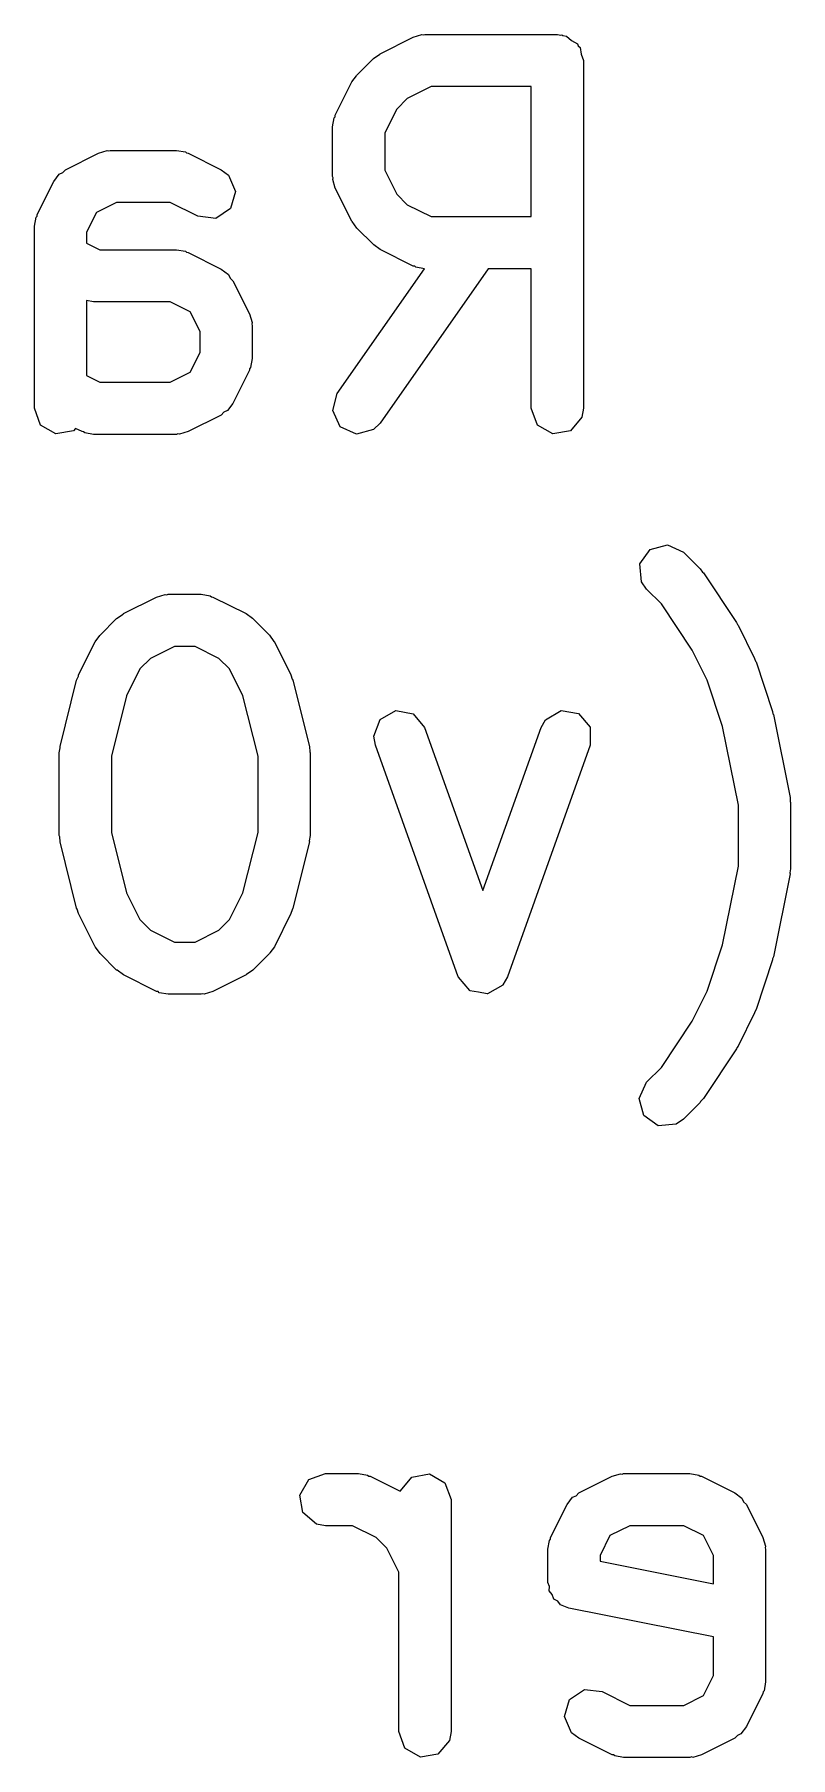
# Model space of a CAD drawing. Extents: x 83.8 to 115, y -109.1 to -88.6.
# Drawn here: x 97.33 to 99.504, y -93.527 to -88.572 of the extents above; entities that cross this region are included whole.
import ezdxf

# ---------------------------------------------------------------- set-up
doc = ezdxf.new("R2010")
doc.units = 0
doc.layers.add('BLACK', color=7, linetype='CONTINUOUS')

msp = doc.modelspace()

# ---------------------------------------------------------------- linework, layer by layer
at = {"layer": 'BLACK', "linetype": 'CONTINUOUS'}
for p, q in [((98.3236, -88.6279), (98.4188, -88.5803)), ((98.4188, -88.5803), (98.4438, -88.5729)), ((98.4438, -88.5729), (98.4482, -88.5739)), ((98.4482, -88.5739), (98.4524, -88.5724)), ((98.4524, -88.5724), (98.8333, -88.5724)), ((98.8333, -88.5724), (98.8431, -88.5741)), ((98.8431, -88.5741), (98.8464, -88.5735)), ((98.8464, -88.5735), (98.8492, -88.5752)), ((98.8492, -88.5752), (98.859, -88.5769)), ((98.859, -88.5769), (98.8739, -88.5894)), ((98.8739, -88.5894), (98.8908, -88.5992)), ((98.2565, -88.6896), (98.3041, -88.642)), ((98.3041, -88.642), (98.3225, -88.6291)), ((98.3225, -88.6291), (98.3236, -88.6279)), ((98.8908, -88.5992), (98.8931, -88.6055)), ((98.8931, -88.6055), (98.8983, -88.6099)), ((98.8983, -88.6099), (98.9017, -88.6291)), ((98.9017, -88.6291), (98.9083, -88.6474)), ((98.2424, -88.7091), (98.2558, -88.6911)), ((98.2558, -88.6911), (98.2565, -88.6896)), ((98.9083, -88.6474), (98.9083, -89.6474)), ((98.1948, -88.8043), (98.2424, -88.7091)), ((98.4701, -88.7224), (98.4016, -88.7566)), ((98.7583, -88.7224), (98.4701, -88.7224)), ((98.7583, -89.0962), (98.7583, -88.7224)), ((98.3712, -88.787), (98.3369, -88.8556)), ((98.4016, -88.7566), (98.3712, -88.787)), ((98.1869, -88.8379), (98.1914, -88.8122)), ((98.1869, -88.9807), (98.1869, -88.8379)), ((98.1914, -88.8122), (98.1943, -88.8088)), ((98.1943, -88.8088), (98.1948, -88.8043)), ((98.3369, -88.8556), (98.3369, -88.963)), ((97.4188, -88.9613), (97.5141, -88.9136)), ((97.5141, -88.9136), (97.539, -88.9062)), ((97.539, -88.9062), (97.5434, -88.9072)), ((97.5434, -88.9072), (97.5476, -88.9057)), ((97.5476, -88.9057), (97.7381, -88.9057)), ((97.7381, -88.9057), (97.7637, -88.9102)), ((97.7637, -88.9102), (97.7672, -88.9131)), ((97.7672, -88.9131), (97.7716, -88.9136)), ((97.7716, -88.9136), (97.8669, -88.9613)), ((97.3853, -88.9948), (97.4008, -88.9739)), ((97.4008, -88.9739), (97.4111, -88.9694)), ((97.4111, -88.9694), (97.4188, -88.9613)), ((97.8669, -88.9613), (97.8878, -88.9768)), ((97.8878, -88.9768), (97.9082, -89.0238)), ((98.1884, -88.9849), (98.1869, -88.9807)), ((98.1874, -88.9893), (98.1884, -88.9849)), ((98.1948, -89.0143), (98.1874, -88.9893)), ((98.3369, -88.963), (98.3712, -89.0315)), ((97.3377, -89.09), (97.3853, -88.9948)), ((97.9082, -89.0238), (97.8936, -89.073)), ((98.2424, -89.1095), (98.1948, -89.0143)), ((98.3712, -89.0315), (98.4016, -89.0619)), ((97.3372, -89.0945), (97.3377, -89.09)), ((97.5083, -89.0842), (97.4798, -89.1413)), ((97.5653, -89.0557), (97.5083, -89.0842)), ((97.7204, -89.0557), (97.5653, -89.0557)), ((97.7998, -89.0954), (97.7204, -89.0557)), ((97.8936, -89.073), (97.8508, -89.1013)), ((98.4016, -89.0619), (98.4701, -89.0962)), ((97.3298, -89.1236), (97.3343, -89.0979)), ((97.3298, -89.6474), (97.3298, -89.1236)), ((97.3343, -89.0979), (97.3372, -89.0945)), ((97.8508, -89.1013), (97.7998, -89.0954)), ((98.2436, -89.1106), (98.2424, -89.1095)), ((98.2565, -89.129), (98.2436, -89.1106)), ((98.3041, -89.1766), (98.2565, -89.129)), ((98.4701, -89.0962), (98.7583, -89.0962)), ((97.4798, -89.1413), (97.4798, -89.1725)), ((97.4798, -89.1725), (97.5177, -89.1914)), ((98.3056, -89.1773), (98.3041, -89.1766)), ((98.3236, -89.1907), (98.3056, -89.1773)), ((97.5177, -89.1914), (97.7381, -89.1914)), ((97.7381, -89.1914), (97.7637, -89.196)), ((97.7637, -89.196), (97.7672, -89.1988)), ((97.7672, -89.1988), (97.7716, -89.1993)), ((97.7716, -89.1993), (97.8669, -89.247)), ((98.4188, -89.2383), (98.3236, -89.1907)), ((98.4233, -89.2388), (98.4188, -89.2383)), ((98.4267, -89.2417), (98.4233, -89.2388)), ((97.8669, -89.247), (97.8878, -89.2625)), ((97.8878, -89.2625), (97.8923, -89.2728)), ((97.8923, -89.2728), (97.9004, -89.2805)), ((97.9004, -89.2805), (97.948, -89.3757)), ((98.2005, -89.6044), (98.4513, -89.246)), ((98.6343, -89.2462), (98.3233, -89.6904)), ((98.4513, -89.246), (98.4267, -89.2417)), ((98.7583, -89.2462), (98.6343, -89.2462)), ((98.7583, -89.6474), (98.7583, -89.2462)), ((97.5, -89.3414), (97.4798, -89.3379)), ((97.4798, -89.3379), (97.4798, -89.5534)), ((97.7204, -89.3414), (97.5, -89.3414)), ((97.7774, -89.3699), (97.7204, -89.3414)), ((97.806, -89.427), (97.7774, -89.3699)), ((97.948, -89.3757), (97.9555, -89.4007)), ((97.806, -89.4868), (97.806, -89.427)), ((97.9555, -89.4007), (97.9544, -89.4051)), ((97.9544, -89.4051), (97.956, -89.4093)), ((97.956, -89.4093), (97.956, -89.5045)), ((97.7774, -89.5439), (97.806, -89.4868)), ((97.9485, -89.5336), (97.948, -89.5381)), ((97.9514, -89.5302), (97.9485, -89.5336)), ((97.956, -89.5045), (97.9514, -89.5302)), ((97.4798, -89.5534), (97.5177, -89.5724)), ((97.5177, -89.5724), (97.7204, -89.5724)), ((97.7204, -89.5724), (97.7774, -89.5439)), ((97.948, -89.5381), (97.9004, -89.6333)), ((97.9004, -89.6333), (97.8849, -89.6542)), ((98.1872, -89.6539), (98.2005, -89.6044)), ((97.3473, -89.6956), (97.3298, -89.6474)), ((97.8669, -89.6668), (97.7716, -89.7145)), ((97.8746, -89.6587), (97.8669, -89.6668)), ((97.8849, -89.6542), (97.8746, -89.6587)), ((98.2089, -89.7004), (98.1872, -89.6539)), ((98.7759, -89.6956), (98.7583, -89.6474)), ((98.9038, -89.673), (98.8708, -89.7123)), ((98.9083, -89.6474), (98.9038, -89.673)), ((97.3917, -89.7212), (97.3473, -89.6956)), ((97.4423, -89.7123), (97.3917, -89.7212)), ((97.4482, -89.7053), (97.4423, -89.7123)), ((97.4665, -89.7145), (97.4482, -89.7053)), ((97.4709, -89.715), (97.4665, -89.7145)), ((97.4743, -89.7179), (97.4709, -89.715)), ((97.5, -89.7224), (97.4743, -89.7179)), ((97.7381, -89.7224), (97.5, -89.7224)), ((97.7423, -89.7208), (97.7381, -89.7224)), ((97.7467, -89.7219), (97.7423, -89.7208)), ((97.7716, -89.7145), (97.7467, -89.7219)), ((98.2554, -89.7221), (98.2089, -89.7004)), ((98.3049, -89.7088), (98.2554, -89.7221)), ((98.3233, -89.6904), (98.3049, -89.7088)), ((98.8203, -89.7212), (98.7759, -89.6956)), ((98.8708, -89.7123), (98.8203, -89.7212)), ((99.0704, -90.0951), (99.0998, -90.0531)), ((99.0998, -90.0531), (99.1494, -90.0398)), ((99.1494, -90.0398), (99.1959, -90.0615)), ((99.1959, -90.0615), (99.2435, -90.1091)), ((99.0749, -90.1462), (99.0704, -90.0951)), ((99.2435, -90.1091), (99.2501, -90.1185)), ((99.2501, -90.1185), (99.2529, -90.1205)), ((99.2529, -90.1205), (99.3481, -90.2634)), ((99.0898, -90.1676), (99.0749, -90.1462)), ((99.1322, -90.2099), (99.0898, -90.1676)), ((97.5855, -90.2379), (97.6807, -90.1903)), ((97.6807, -90.1903), (97.7057, -90.1829)), ((97.7057, -90.1829), (97.7101, -90.1839)), ((97.7101, -90.1839), (97.7143, -90.1824)), ((97.7143, -90.1824), (97.8095, -90.1824)), ((97.8095, -90.1824), (97.8352, -90.1869)), ((97.8352, -90.1869), (97.8386, -90.1898)), ((97.8386, -90.1898), (97.8431, -90.1903)), ((97.8431, -90.1903), (97.9383, -90.2379)), ((99.2207, -90.3427), (99.1322, -90.2099)), ((97.5184, -90.2996), (97.566, -90.252)), ((97.566, -90.252), (97.5844, -90.2391)), ((97.5844, -90.2391), (97.5855, -90.2379)), ((97.9383, -90.2379), (97.9563, -90.2513)), ((97.9563, -90.2513), (97.9578, -90.252)), ((97.9578, -90.252), (98.0054, -90.2996)), ((99.3481, -90.2634), (99.3508, -90.2696)), ((99.3508, -90.2696), (99.3528, -90.2715)), ((99.3528, -90.2715), (99.4004, -90.3667)), ((97.4567, -90.4143), (97.5043, -90.3191)), ((97.5043, -90.3191), (97.5177, -90.3011)), ((97.5177, -90.3011), (97.5184, -90.2996)), ((98.0054, -90.2996), (98.0183, -90.3179)), ((98.0183, -90.3179), (98.0195, -90.3191)), ((98.0195, -90.3191), (98.0671, -90.4143)), ((97.6635, -90.3666), (97.6331, -90.397)), ((97.732, -90.3324), (97.6635, -90.3666)), ((97.7918, -90.3324), (97.732, -90.3324)), ((97.8603, -90.3666), (97.7918, -90.3324)), ((97.8907, -90.397), (97.8603, -90.3666)), ((99.2639, -90.429), (99.2207, -90.3427)), ((99.4004, -90.3667), (99.4026, -90.3742)), ((99.4026, -90.3742), (99.4045, -90.3765)), ((99.4045, -90.3765), (99.4521, -90.5194)), ((97.451, -90.4297), (97.4563, -90.4178)), ((97.4563, -90.4178), (97.4567, -90.4143)), ((97.6331, -90.397), (97.5946, -90.474)), ((97.9292, -90.474), (97.8907, -90.397)), ((98.0671, -90.4143), (98.0708, -90.4267)), ((98.0708, -90.4267), (98.0728, -90.4297)), ((97.4034, -90.6201), (97.451, -90.4297)), ((97.5946, -90.474), (97.5512, -90.6476)), ((97.9726, -90.6476), (97.9292, -90.474)), ((98.0728, -90.4297), (98.1204, -90.6201)), ((99.3083, -90.5624), (99.2639, -90.429)), ((98.3238, -90.5422), (98.3684, -90.5168)), ((98.3684, -90.5168), (98.4188, -90.526)), ((98.4188, -90.526), (98.4516, -90.5655)), ((98.7994, -90.5429), (98.8437, -90.5169)), ((98.8437, -90.5169), (98.8942, -90.5255)), ((98.8942, -90.5255), (98.9275, -90.5646)), ((99.4521, -90.5194), (99.4531, -90.5261)), ((99.4531, -90.5261), (99.4545, -90.5284)), ((98.306, -90.5903), (98.3238, -90.5422)), ((98.4516, -90.5655), (98.619, -91.0344)), ((98.619, -91.0344), (98.7865, -90.5655)), ((98.7865, -90.5655), (98.7994, -90.5429)), ((98.9275, -90.5646), (98.9278, -90.6159)), ((99.3536, -90.7886), (99.3083, -90.5624)), ((99.4545, -90.5284), (99.5021, -90.7665)), ((97.4012, -90.6383), (97.4038, -90.6236)), ((97.4038, -90.6236), (97.4034, -90.6201)), ((98.1204, -90.6201), (98.1214, -90.6351)), ((98.3103, -90.6159), (98.306, -90.5903)), ((98.5484, -91.2826), (98.3103, -90.6159)), ((98.9278, -90.6159), (98.6897, -91.2826)), ((97.4012, -90.8764), (97.4012, -90.6383)), ((97.5512, -90.6476), (97.5512, -90.8672)), ((97.9726, -90.8672), (97.9726, -90.6476)), ((98.1214, -90.6351), (98.1226, -90.6383)), ((98.1226, -90.6383), (98.1226, -90.8764)), ((99.5021, -90.7665), (99.5024, -90.7779)), ((99.3536, -90.9642), (99.3536, -90.7886)), ((99.5024, -90.7779), (99.5036, -90.7812)), ((99.5036, -90.7812), (99.5036, -90.9717)), ((97.5512, -90.8672), (97.5946, -91.0407)), ((97.9292, -91.0407), (97.9726, -90.8672)), ((97.4024, -90.8797), (97.4012, -90.8764)), ((97.4034, -90.8946), (97.4024, -90.8797)), ((97.451, -91.0851), (97.4034, -90.8946)), ((98.1204, -90.8946), (98.0728, -91.0851)), ((98.1226, -90.8764), (98.12, -90.8912)), ((98.12, -90.8912), (98.1204, -90.8946)), ((99.3083, -91.1905), (99.3536, -90.9642)), ((99.5036, -90.9717), (99.5016, -90.9829)), ((99.5021, -90.9864), (99.4545, -91.2245)), ((99.5016, -90.9829), (99.5021, -90.9864)), ((97.5946, -91.0407), (97.6331, -91.1177)), ((97.8907, -91.1177), (97.9292, -91.0407)), ((97.453, -91.088), (97.451, -91.0851)), ((97.4567, -91.1004), (97.453, -91.088)), ((97.5043, -91.1957), (97.4567, -91.1004)), ((97.6331, -91.1177), (97.6635, -91.1481)), ((97.8603, -91.1481), (97.8907, -91.1177)), ((98.0671, -91.1004), (98.0195, -91.1957)), ((98.0675, -91.0969), (98.0671, -91.1004)), ((98.0728, -91.0851), (98.0675, -91.0969)), ((97.6635, -91.1481), (97.732, -91.1824)), ((97.7918, -91.1824), (97.8603, -91.1481)), ((97.5055, -91.1968), (97.5043, -91.1957)), ((97.5184, -91.2152), (97.5055, -91.1968)), ((97.566, -91.2628), (97.5184, -91.2152)), ((97.732, -91.1824), (97.7918, -91.1824)), ((98.0054, -91.2152), (97.9578, -91.2628)), ((98.0061, -91.2137), (98.0054, -91.2152)), ((98.0195, -91.1957), (98.0061, -91.2137)), ((99.2639, -91.3238), (99.3083, -91.1905)), ((97.5675, -91.2635), (97.566, -91.2628)), ((97.5855, -91.2768), (97.5675, -91.2635)), ((97.9578, -91.2628), (97.9394, -91.2757)), ((99.4521, -91.2335), (99.4045, -91.3763)), ((99.4545, -91.2245), (99.452, -91.2308)), ((99.452, -91.2308), (99.4521, -91.2335)), ((97.6807, -91.3245), (97.5855, -91.2768)), ((97.9383, -91.2768), (97.8431, -91.3245)), ((97.9394, -91.2757), (97.9383, -91.2768)), ((98.5487, -91.283), (98.5484, -91.2826)), ((98.5487, -91.2835), (98.5487, -91.283)), ((98.5651, -91.3027), (98.5487, -91.2835)), ((98.5812, -91.3221), (98.5651, -91.3027)), ((98.6543, -91.3184), (98.6325, -91.3312)), ((98.6762, -91.3059), (98.6543, -91.3184)), ((98.6764, -91.3055), (98.6762, -91.3059)), ((98.6768, -91.3052), (98.6764, -91.3055)), ((98.6897, -91.2826), (98.6768, -91.3052)), ((97.6852, -91.325), (97.6807, -91.3245)), ((97.6886, -91.3279), (97.6852, -91.325)), ((97.7143, -91.3324), (97.6886, -91.3279)), ((97.8095, -91.3324), (97.7143, -91.3324)), ((97.8137, -91.3308), (97.8095, -91.3324)), ((97.8181, -91.3319), (97.8137, -91.3308)), ((97.8431, -91.3245), (97.8181, -91.3319)), ((98.5816, -91.3222), (98.5812, -91.3221)), ((98.5819, -91.3226), (98.5816, -91.3222)), ((98.6069, -91.3268), (98.5819, -91.3226)), ((98.6316, -91.3313), (98.6069, -91.3268)), ((98.632, -91.3311), (98.6316, -91.3313)), ((98.6325, -91.3312), (98.632, -91.3311)), ((99.2207, -91.4101), (99.2639, -91.3238)), ((99.1322, -91.5429), (99.2207, -91.4101)), ((99.4004, -91.3862), (99.3528, -91.4814)), ((99.4008, -91.3832), (99.4004, -91.3862)), ((99.4045, -91.3763), (99.4008, -91.3832)), ((99.3481, -91.4895), (99.2529, -91.6323)), ((99.3488, -91.4868), (99.3481, -91.4895)), ((99.3528, -91.4814), (99.3488, -91.4868)), ((99.0898, -91.5853), (99.1322, -91.5429)), ((99.0681, -91.6318), (99.0898, -91.5853)), ((99.0814, -91.6814), (99.0681, -91.6318)), ((99.2435, -91.6437), (99.1959, -91.6914)), ((99.245, -91.6406), (99.2435, -91.6437)), ((99.2529, -91.6323), (99.245, -91.6406)), ((99.1234, -91.7108), (99.0814, -91.6814)), ((99.1746, -91.7063), (99.1234, -91.7108)), ((99.1959, -91.6914), (99.1746, -91.7063)), ((98.0928, -92.7727), (98.1185, -92.7283)), ((98.1185, -92.7283), (98.1667, -92.7107)), ((98.1667, -92.7107), (98.2619, -92.7107)), ((98.2619, -92.7107), (98.2876, -92.7152)), ((98.2876, -92.7152), (98.291, -92.7181)), ((98.291, -92.7181), (98.2954, -92.7186)), ((98.2954, -92.7186), (98.3816, -92.7617)), ((98.3819, -92.7601), (98.4149, -92.7208)), ((98.4149, -92.7208), (98.4654, -92.7119)), ((98.4654, -92.7119), (98.5098, -92.7375)), ((98.5098, -92.7375), (98.5274, -92.7857)), ((98.895, -92.7663), (98.9903, -92.7186)), ((98.9903, -92.7186), (99.0152, -92.7112)), ((99.0152, -92.7112), (99.0196, -92.7122)), ((99.0196, -92.7122), (99.0238, -92.7107)), ((99.0238, -92.7107), (99.2143, -92.7107)), ((99.2143, -92.7107), (99.2399, -92.7152)), ((99.2399, -92.7152), (99.2434, -92.7181)), ((99.2434, -92.7181), (99.2478, -92.7186)), ((99.2478, -92.7186), (99.3431, -92.7663)), ((98.1017, -92.8232), (98.0928, -92.7727)), ((98.3816, -92.7617), (98.3819, -92.7601)), ((98.5274, -92.7857), (98.5274, -93.4524)), ((98.8139, -92.895), (98.8615, -92.7998)), ((98.8615, -92.7998), (98.877, -92.7789)), ((98.877, -92.7789), (98.8873, -92.7744)), ((98.8873, -92.7744), (98.895, -92.7663)), ((99.3431, -92.7663), (99.364, -92.7818)), ((99.364, -92.7818), (99.3685, -92.7921)), ((99.3685, -92.7921), (99.3766, -92.7998)), ((99.3766, -92.7998), (99.4242, -92.895)), ((98.141, -92.8562), (98.1017, -92.8232)), ((98.1667, -92.8607), (98.141, -92.8562)), ((98.2442, -92.8607), (98.1667, -92.8607)), ((98.3127, -92.895), (98.2442, -92.8607)), ((98.3431, -92.9254), (98.3127, -92.895)), ((98.806, -92.9286), (98.8105, -92.9029)), ((98.8105, -92.9029), (98.8134, -92.8995)), ((98.8134, -92.8995), (98.8139, -92.895)), ((98.9845, -92.8892), (98.956, -92.9463)), ((99.0415, -92.8607), (98.9845, -92.8892)), ((99.1966, -92.8607), (99.0415, -92.8607)), ((99.2536, -92.8892), (99.1966, -92.8607)), ((99.2821, -92.9463), (99.2536, -92.8892)), ((99.4242, -92.895), (99.4316, -92.92)), ((98.3774, -92.9939), (98.3431, -92.9254)), ((98.806, -93.0238), (98.806, -92.9286)), ((98.956, -92.9463), (98.956, -92.9623)), ((99.2821, -93.0276), (99.2821, -92.9463)), ((99.4316, -92.92), (99.4306, -92.9244)), ((99.4306, -92.9244), (99.4321, -92.9286)), ((99.4321, -92.9286), (99.4321, -93.3095)), ((98.3774, -93.4524), (98.3774, -92.9939)), ((98.956, -92.9623), (99.2821, -93.0276)), ((98.8102, -93.0355), (98.806, -93.0238)), ((98.8099, -93.0478), (98.8102, -93.0355)), ((98.8187, -93.0588), (98.8099, -93.0478)), ((98.8235, -93.072), (98.8187, -93.0588)), ((98.8342, -93.0782), (98.8235, -93.072)), ((98.842, -93.0879), (98.8342, -93.0782)), ((98.8662, -93.0974), (98.842, -93.0879)), ((99.2821, -93.1805), (98.8662, -93.0974)), ((99.2821, -93.2918), (99.2821, -93.1805)), ((99.2536, -93.3489), (99.2821, -93.2918)), ((98.8683, -93.3601), (98.9111, -93.3318)), ((98.9111, -93.3318), (98.9621, -93.3377)), ((98.9621, -93.3377), (99.0415, -93.3774)), ((99.1966, -93.3774), (99.2536, -93.3489)), ((99.4242, -93.3431), (99.3766, -93.4383)), ((99.4247, -93.3386), (99.4242, -93.3431)), ((99.4276, -93.3352), (99.4247, -93.3386)), ((99.4321, -93.3095), (99.4276, -93.3352)), ((98.8537, -93.4093), (98.8683, -93.3601)), ((99.0415, -93.3774), (99.1966, -93.3774)), ((98.8741, -93.4563), (98.8537, -93.4093)), ((99.3766, -93.4383), (99.3611, -93.4592)), ((98.3949, -93.5006), (98.3774, -93.4524)), ((98.4394, -93.5262), (98.3949, -93.5006)), ((98.5229, -93.478), (98.4899, -93.5173)), ((98.5274, -93.4524), (98.5229, -93.478)), ((98.895, -93.4718), (98.8741, -93.4563)), ((98.9903, -93.5195), (98.895, -93.4718)), ((99.3431, -93.4718), (99.2478, -93.5195)), ((99.3508, -93.4637), (99.3431, -93.4718)), ((99.3611, -93.4592), (99.3508, -93.4637)), ((98.4899, -93.5173), (98.4394, -93.5262)), ((98.9947, -93.52), (98.9903, -93.5195)), ((98.9982, -93.5229), (98.9947, -93.52)), ((99.0238, -93.5274), (98.9982, -93.5229)), ((99.2143, -93.5274), (99.0238, -93.5274)), ((99.2185, -93.5258), (99.2143, -93.5274)), ((99.2229, -93.5269), (99.2185, -93.5258)), ((99.2478, -93.5195), (99.2229, -93.5269))]:
    msp.add_line(p, q, dxfattribs=at)

doc.saveas('drawing.dxf')
